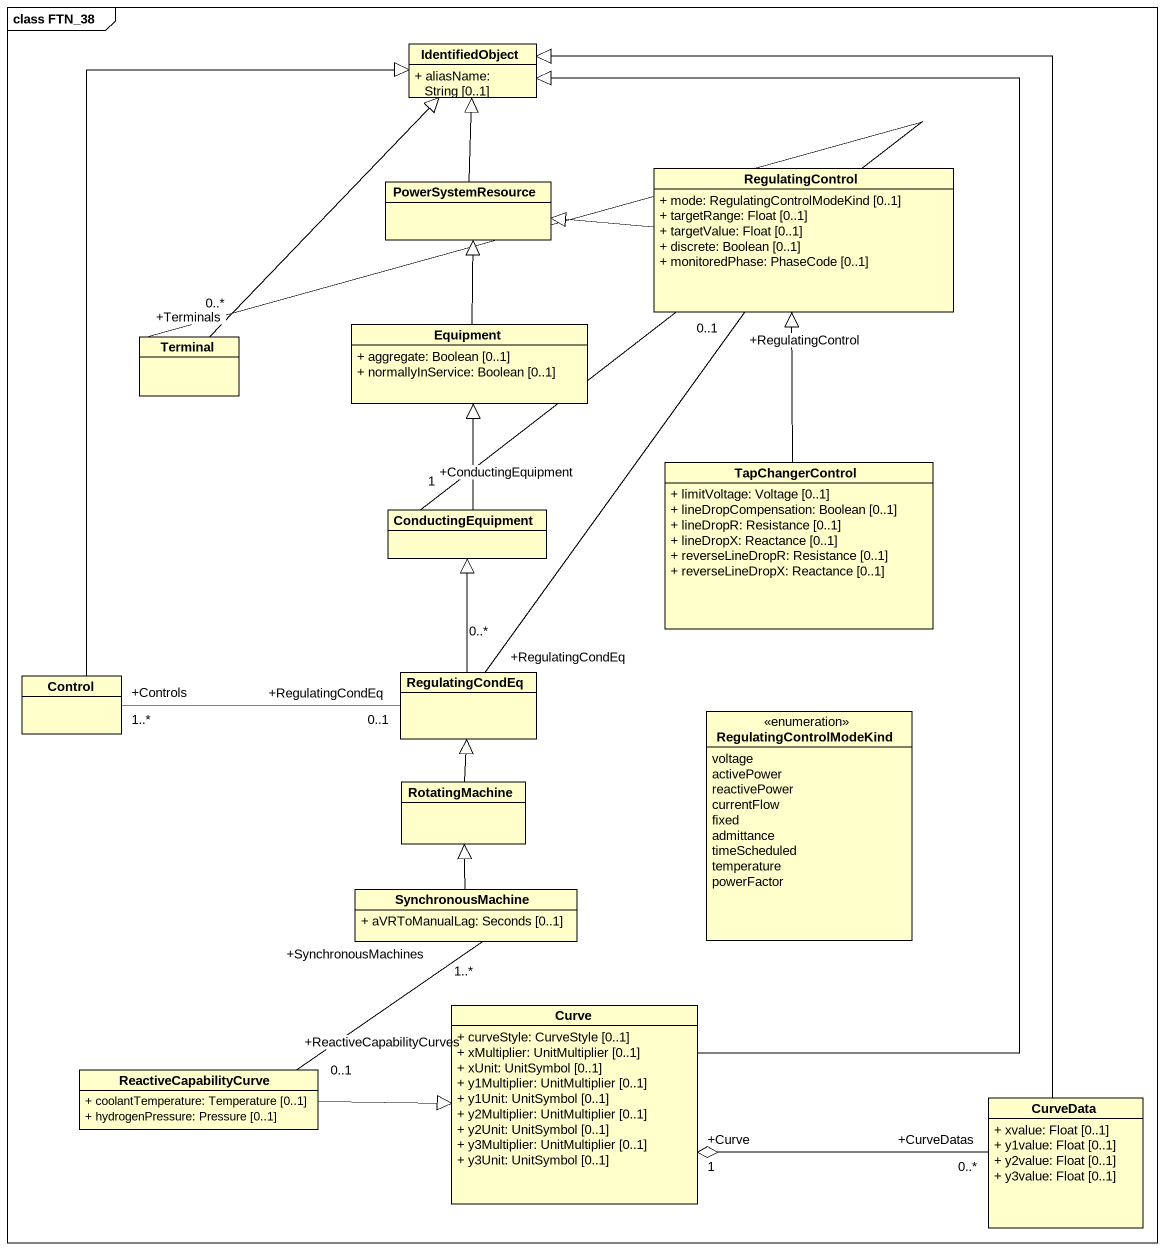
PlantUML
@startuml
mainframe class FTN_38
hide circle
hide empty members
skinparam classAttributeIconSize 0
class IdentifiedObject {
  + aliasName: String [0..1]
}
class PowerSystemResource
class RegulatingControl {
  + mode: RegulatingControlModeKind [0..1]
  + targetRange: Float [0..1]
  + targetValue: Float [0..1]
  + discrete: Boolean [0..1]
  + monitoredPhase: PhaseCode [0..1]
}
class Terminal
class Equipment {
  + aggregate: Boolean [0..1]
  + normallyInService: Boolean [0..1]
}
class TapChangerControl {
  + limitVoltage: Voltage [0..1]
  + lineDropCompensation: Boolean [0..1]
  + lineDropR: Resistance [0..1]
  + lineDropX: Reactance [0..1]
  + reverseLineDropR: Resistance [0..1]
  + reverseLineDropX: Reactance [0..1]
}
class ConductingEquipment
class "Control" as Control_
class RegulatingCondEq
enum RegulatingControlModeKind {
  voltage
  activePower
  reactivePower
  currentFlow
  fixed
  admittance
  timeScheduled
  temperature
  powerFactor
}
class RotatingMachine
class SynchronousMachine {
  + aVRToManualLag: Seconds [0..1]
}
class Curve {
  + curveStyle: CurveStyle [0..1]
  + xMultiplier: UnitMultiplier [0..1]
  + xUnit: UnitSymbol [0..1]
  + y1Multiplier: UnitMultiplier [0..1]
  + y1Unit: UnitSymbol [0..1]
  + y2Multiplier: UnitMultiplier [0..1]
  + y2Unit: UnitSymbol [0..1]
  + y3Multiplier: UnitMultiplier [0..1]
  + y3Unit: UnitSymbol [0..1]
}
class ReactiveCapabilityCurve {
  + coolantTemperature: Temperature [0..1]
  + hydrogenPressure: Pressure [0..1]
}
class CurveData {
  + xvalue: Float [0..1]
  + y1value: Float [0..1]
  + y2value: Float [0..1]
  + y3value: Float [0..1]
}
PowerSystemResource -up-|> IdentifiedObject
RegulatingControl -left-|> PowerSystemResource
Terminal -up-|> IdentifiedObject
Terminal "+Terminals\n0..*" -- "+ConductingEquipment\n1" ConductingEquipment
Equipment -up-|> PowerSystemResource
TapChangerControl -up-|> RegulatingControl
ConductingEquipment -up-|> Equipment
Control_ -up-|> IdentifiedObject
RegulatingCondEq "+RegulatingCondEq\n0..*" -up- "+RegulatingControl\n0..1" RegulatingControl
RegulatingCondEq -up-|> ConductingEquipment
RegulatingCondEq "+RegulatingCondEq\n0..1" -left- "+Controls\n1..*" Control_
RotatingMachine -up-|> RegulatingCondEq
SynchronousMachine -up-|> RotatingMachine
Curve -up-|> IdentifiedObject
ReactiveCapabilityCurve "+ReactiveCapabilityCurves\n0..1" -up- "+SynchronousMachines\n1..*" SynchronousMachine
ReactiveCapabilityCurve -right-|> Curve
CurveData -up-|> IdentifiedObject
CurveData "+CurveDatas\n0..*" -left-o "+Curve\n1" Curve
@enduml
